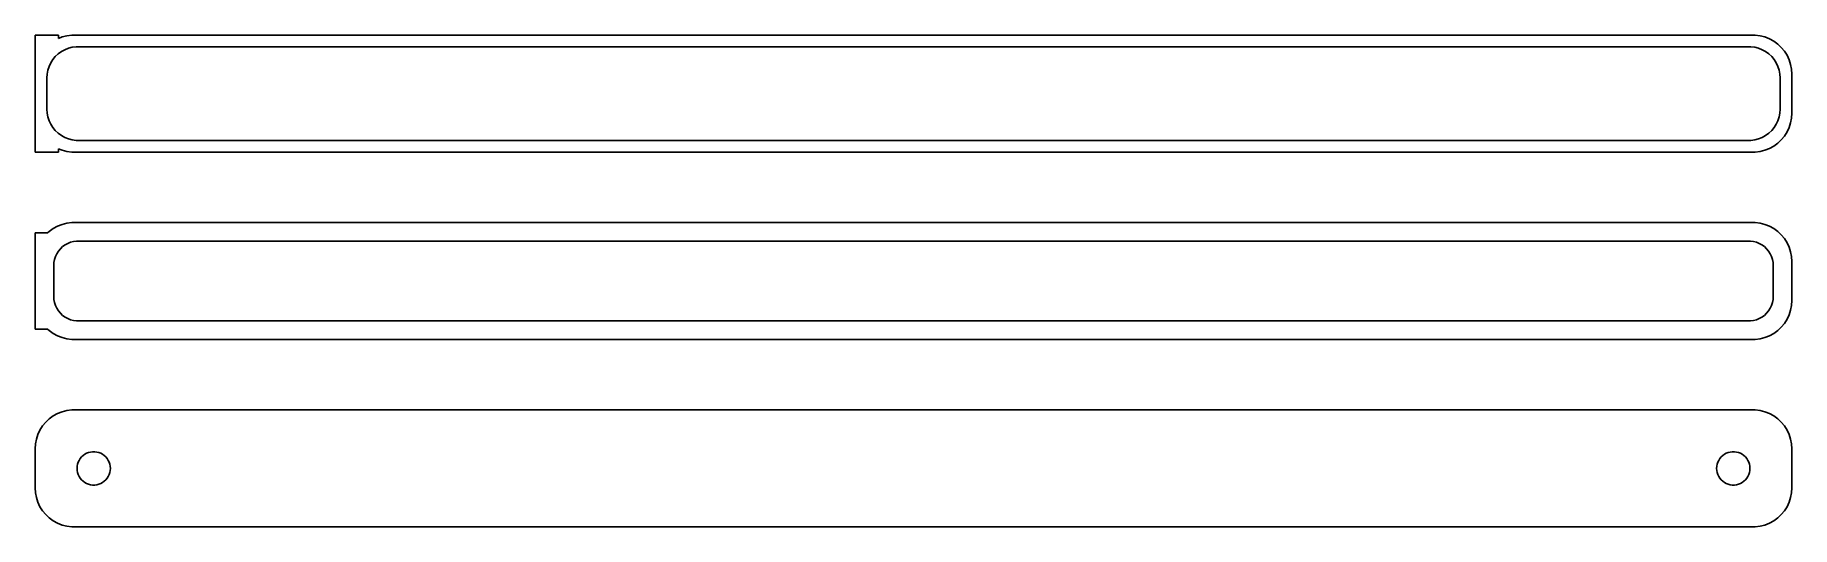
# Model space of a CAD drawing. Header units: metres. Extents: x -112 to 112, y 65 to 127.
import ezdxf

# ---------------------------------------------------------------- set-up
doc = ezdxf.new("R2010")
doc.units = ezdxf.units.M

msp = doc.modelspace()

# ---------------------------------------------------------------- linework, layer by layer
for p, q in [((-109.5, 127.479), (-112.5, 127.479)), ((-112.5, 127.479), (-112.5, 112.521)), ((-109.5, 127.075), (-109.5, 127.479)), ((-109.045, 127.255), (-109.5, 127.075)), ((-108.437, 127.411), (-109.045, 127.255)), ((-107.814, 127.49), (-108.437, 127.411)), ((107.814, 127.49), (-107.814, 127.49)), ((108.437, 127.411), (107.814, 127.49)), ((109.045, 127.255), (108.437, 127.411)), ((109.629, 127.024), (109.045, 127.255)), ((110.179, 126.722), (109.629, 127.024)), ((110.687, 126.353), (110.179, 126.722)), ((111.145, 125.923), (110.687, 126.353)), ((-110.719, 123.472), (-110.505, 123.927)), ((-110.505, 123.927), (-110.236, 124.351)), ((-110.236, 124.351), (-109.916, 124.738)), ((-109.916, 124.738), (-109.55, 125.082)), ((-109.55, 125.082), (-109.143, 125.377)), ((-109.143, 125.377), (-108.703, 125.619)), ((-108.703, 125.619), (-108.236, 125.804)), ((-108.236, 125.804), (-107.75, 125.929)), ((-107.75, 125.929), (-107.251, 125.992)), ((-107.251, 125.992), (107.251, 125.992)), ((107.251, 125.992), (107.75, 125.929)), ((107.75, 125.929), (108.236, 125.804)), ((108.236, 125.804), (108.703, 125.619)), ((108.703, 125.619), (109.143, 125.377)), ((109.143, 125.377), (109.55, 125.082)), ((109.55, 125.082), (109.916, 124.738)), ((109.916, 124.738), (110.236, 124.351)), ((110.236, 124.351), (110.505, 123.927)), ((110.505, 123.927), (110.719, 123.472)), ((111.545, 125.439), (111.145, 125.923)), ((111.882, 124.909), (111.545, 125.439)), ((112.149, 124.341), (111.882, 124.909)), ((112.343, 123.743), (112.149, 124.341)), ((-111, 122), (-110.968, 122.501)), ((-111, 118), (-111, 122)), ((-110.968, 122.501), (-110.874, 122.995)), ((-110.874, 122.995), (-110.719, 123.472)), ((110.719, 123.472), (110.874, 122.995)), ((110.874, 122.995), (110.968, 122.501)), ((110.968, 122.501), (111, 122)), ((111, 122), (111, 118)), ((112.461, 123.127), (112.343, 123.743)), ((112.5, 122.5), (112.461, 123.127)), ((112.5, 117.5), (112.5, 122.5)), ((-110.968, 117.499), (-111, 118)), ((-110.874, 117.005), (-110.968, 117.499)), ((-110.719, 116.528), (-110.874, 117.005)), ((110.874, 117.005), (110.719, 116.528)), ((110.968, 117.499), (110.874, 117.005)), ((111, 118), (110.968, 117.499)), ((112.461, 116.873), (112.5, 117.5)), ((-110.505, 116.073), (-110.719, 116.528)), ((-110.236, 115.649), (-110.505, 116.073)), ((-109.916, 115.262), (-110.236, 115.649)), ((-109.55, 114.918), (-109.916, 115.262)), ((-109.143, 114.623), (-109.55, 114.918)), ((109.55, 114.918), (109.143, 114.623)), ((109.916, 115.262), (109.55, 114.918)), ((110.236, 115.649), (109.916, 115.262)), ((110.505, 116.073), (110.236, 115.649)), ((110.719, 116.528), (110.505, 116.073)), ((111.545, 114.561), (111.882, 115.091)), ((111.882, 115.091), (112.149, 115.659)), ((112.149, 115.659), (112.343, 116.257)), ((112.343, 116.257), (112.461, 116.873)), ((-112.5, 112.521), (-109.5, 112.521)), ((-109.5, 112.521), (-109.5, 112.925)), ((-109.5, 112.925), (-109.045, 112.745)), ((-108.703, 114.381), (-109.143, 114.623)), ((-109.045, 112.745), (-108.437, 112.589)), ((-108.236, 114.196), (-108.703, 114.381)), ((-108.437, 112.589), (-107.814, 112.51)), ((-107.75, 114.071), (-108.236, 114.196)), ((-107.814, 112.51), (107.814, 112.51)), ((-107.251, 114.008), (-107.75, 114.071)), ((107.251, 114.008), (-107.251, 114.008)), ((107.75, 114.071), (107.251, 114.008)), ((108.236, 114.196), (107.75, 114.071)), ((107.814, 112.51), (108.437, 112.589)), ((108.703, 114.381), (108.236, 114.196)), ((108.437, 112.589), (109.045, 112.745)), ((109.143, 114.623), (108.703, 114.381)), ((109.045, 112.745), (109.629, 112.976)), ((109.629, 112.976), (110.179, 113.278)), ((110.179, 113.278), (110.687, 113.647)), ((110.687, 113.647), (111.145, 114.077)), ((111.145, 114.077), (111.545, 114.561)), ((-110.9, 102.153), (-112.5, 102.153)), ((-112.5, 102.153), (-112.5, 89.8474)), ((-110.687, 102.353), (-110.9, 102.153)), ((-110.179, 102.722), (-110.687, 102.353)), ((-109.629, 103.024), (-110.179, 102.722)), ((-109.045, 103.255), (-109.629, 103.024)), ((-108.437, 103.411), (-109.045, 103.255)), ((-107.814, 103.49), (-108.437, 103.411)), ((107.814, 103.49), (-107.814, 103.49)), ((108.437, 103.411), (107.814, 103.49)), ((109.045, 103.255), (108.437, 103.411)), ((109.629, 103.024), (109.045, 103.255)), ((110.179, 102.722), (109.629, 103.024)), ((110.687, 102.353), (110.179, 102.722)), ((111.145, 101.923), (110.687, 102.353)), ((111.545, 101.439), (111.145, 101.923)), ((111.882, 100.909), (111.545, 101.439)), ((-110.015, 98.7741), (-109.894, 99.1459)), ((-109.894, 99.1459), (-109.728, 99.4996)), ((-109.728, 99.4996), (-109.518, 99.8297)), ((-109.518, 99.8297), (-109.269, 100.131)), ((-109.269, 100.131), (-108.984, 100.399)), ((-108.984, 100.399), (-108.668, 100.628)), ((-108.668, 100.628), (-108.325, 100.817)), ((-108.325, 100.817), (-107.962, 100.961)), ((-107.962, 100.961), (-107.583, 101.058)), ((-107.583, 101.058), (-107.195, 101.107)), ((-107.195, 101.107), (107.195, 101.107)), ((107.195, 101.107), (107.583, 101.058)), ((107.583, 101.058), (107.962, 100.961)), ((107.962, 100.961), (108.325, 100.817)), ((108.325, 100.817), (108.668, 100.628)), ((108.668, 100.628), (108.984, 100.399)), ((108.984, 100.399), (109.269, 100.131)), ((109.269, 100.131), (109.518, 99.8297)), ((109.518, 99.8297), (109.728, 99.4996)), ((109.728, 99.4996), (109.894, 99.1459)), ((109.894, 99.1459), (110.015, 98.7741)), ((112.149, 100.341), (111.882, 100.909)), ((112.343, 99.7434), (112.149, 100.341)), ((112.461, 99.1267), (112.343, 99.7434)), ((112.5, 98.5), (112.461, 99.1267)), ((-110.113, 98), (-110.088, 98.3902)), ((-110.113, 94), (-110.113, 98)), ((-110.088, 98.3902), (-110.015, 98.7741)), ((110.015, 98.7741), (110.088, 98.3902)), ((110.088, 98.3902), (110.113, 98)), ((110.113, 98), (110.113, 94)), ((112.5, 93.5), (112.5, 98.5)), ((-110.088, 93.6098), (-110.113, 94)), ((-110.015, 93.2259), (-110.088, 93.6098)), ((-109.894, 92.8541), (-110.015, 93.2259)), ((-109.728, 92.5004), (-109.894, 92.8541)), ((-109.518, 92.1703), (-109.728, 92.5004)), ((109.728, 92.5004), (109.518, 92.1703)), ((109.894, 92.8541), (109.728, 92.5004)), ((110.015, 93.2259), (109.894, 92.8541)), ((110.088, 93.6098), (110.015, 93.2259)), ((110.113, 94), (110.088, 93.6098)), ((112.149, 91.6594), (112.343, 92.2566)), ((112.343, 92.2566), (112.461, 92.8733)), ((112.461, 92.8733), (112.5, 93.5)), ((-109.269, 91.8691), (-109.518, 92.1703)), ((-108.984, 91.6015), (-109.269, 91.8691)), ((-108.668, 91.3717), (-108.984, 91.6015)), ((-108.325, 91.1833), (-108.668, 91.3717)), ((-107.962, 91.0394), (-108.325, 91.1833)), ((-107.583, 90.9422), (-107.962, 91.0394)), ((-107.195, 90.8932), (-107.583, 90.9422)), ((107.195, 90.8932), (-107.195, 90.8932)), ((107.583, 90.9422), (107.195, 90.8932)), ((107.962, 91.0394), (107.583, 90.9422)), ((108.325, 91.1833), (107.962, 91.0394)), ((108.668, 91.3717), (108.325, 91.1833)), ((108.984, 91.6015), (108.668, 91.3717)), ((109.269, 91.8691), (108.984, 91.6015)), ((109.518, 92.1703), (109.269, 91.8691)), ((110.687, 89.6474), (111.145, 90.0773)), ((111.145, 90.0773), (111.545, 90.5611)), ((111.545, 90.5611), (111.882, 91.0912)), ((111.882, 91.0912), (112.149, 91.6594)), ((-112.5, 89.8474), (-110.9, 89.8474)), ((-110.9, 89.8474), (-110.687, 89.6474)), ((-110.687, 89.6474), (-110.179, 89.2784)), ((-110.179, 89.2784), (-109.629, 88.9759)), ((-109.629, 88.9759), (-109.045, 88.7447)), ((-109.045, 88.7447), (-108.437, 88.5886)), ((-108.437, 88.5886), (-107.814, 88.5099)), ((-107.814, 88.5099), (107.814, 88.5099)), ((107.814, 88.5099), (108.437, 88.5886)), ((108.437, 88.5886), (109.045, 88.7447)), ((109.045, 88.7447), (109.629, 88.9759)), ((109.629, 88.9759), (110.179, 89.2784)), ((110.179, 89.2784), (110.687, 89.6474)), ((-109.629, 79.0241), (-110.179, 78.7216)), ((-109.045, 79.2553), (-109.629, 79.0241)), ((-108.437, 79.4114), (-109.045, 79.2553)), ((-107.814, 79.4901), (-108.437, 79.4114)), ((107.814, 79.4901), (-107.814, 79.4901)), ((108.437, 79.4114), (107.814, 79.4901)), ((109.045, 79.2553), (108.437, 79.4114)), ((109.629, 79.0241), (109.045, 79.2553)), ((110.179, 78.7216), (109.629, 79.0241)), ((-111.882, 76.9088), (-112.149, 76.3406)), ((-111.545, 77.4389), (-111.882, 76.9088)), ((-111.145, 77.9227), (-111.545, 77.4389)), ((-110.687, 78.3526), (-111.145, 77.9227)), ((-110.179, 78.7216), (-110.687, 78.3526)), ((110.687, 78.3526), (110.179, 78.7216)), ((111.145, 77.9227), (110.687, 78.3526)), ((111.545, 77.4389), (111.145, 77.9227)), ((111.882, 76.9088), (111.545, 77.4389)), ((112.149, 76.3406), (111.882, 76.9088)), ((-112.461, 75.1267), (-112.5, 74.5)), ((-112.5, 74.5), (-112.5, 69.5)), ((-112.343, 75.7434), (-112.461, 75.1267)), ((-112.149, 76.3406), (-112.343, 75.7434)), ((112.343, 75.7434), (112.149, 76.3406)), ((112.461, 75.1267), (112.343, 75.7434)), ((112.5, 74.5), (112.461, 75.1267)), ((112.5, 69.5), (112.5, 74.5)), ((-107.135, 72), (-107.118, 72.2676)), ((-107.118, 71.7324), (-107.135, 72)), ((-107.118, 72.2676), (-107.068, 72.531)), ((-107.068, 72.531), (-106.985, 72.786)), ((-106.985, 72.786), (-106.871, 73.0287)), ((-106.871, 73.0287), (-106.727, 73.2551)), ((-106.727, 73.2551), (-106.557, 73.4617)), ((-106.557, 73.4617), (-106.361, 73.6453)), ((-106.361, 73.6453), (-106.144, 73.8029)), ((-106.144, 73.8029), (-105.909, 73.9321)), ((-105.909, 73.9321), (-105.66, 74.0308)), ((-105.66, 74.0308), (-105.4, 74.0975)), ((-105.4, 74.0975), (-105.134, 74.1311)), ((-105.134, 74.1311), (-104.866, 74.1311)), ((-104.866, 74.1311), (-104.6, 74.0975)), ((-104.6, 74.0975), (-104.34, 74.0308)), ((-104.34, 74.0308), (-104.091, 73.9321)), ((-104.091, 73.9321), (-103.856, 73.8029)), ((-103.856, 73.8029), (-103.639, 73.6453)), ((-103.639, 73.6453), (-103.443, 73.4617)), ((-103.443, 73.4617), (-103.273, 73.2551)), ((-103.273, 73.2551), (-103.129, 73.0287)), ((-103.129, 73.0287), (-103.015, 72.786)), ((-103.015, 72.786), (-102.932, 72.531)), ((-102.932, 72.531), (-102.882, 72.2676)), ((-102.882, 72.2676), (-102.865, 72)), ((-102.865, 72), (-102.882, 71.7324)), ((102.865, 72), (102.882, 72.2676)), ((102.882, 71.7324), (102.865, 72)), ((102.882, 72.2676), (102.932, 72.531)), ((102.932, 72.531), (103.015, 72.786)), ((103.015, 72.786), (103.129, 73.0287)), ((103.129, 73.0287), (103.273, 73.2551)), ((103.273, 73.2551), (103.443, 73.4617)), ((103.443, 73.4617), (103.639, 73.6453)), ((103.639, 73.6453), (103.856, 73.8029)), ((103.856, 73.8029), (104.091, 73.9321)), ((104.091, 73.9321), (104.34, 74.0308)), ((104.34, 74.0308), (104.6, 74.0975)), ((104.6, 74.0975), (104.866, 74.1311)), ((104.866, 74.1311), (105.134, 74.1311)), ((105.134, 74.1311), (105.4, 74.0975)), ((105.4, 74.0975), (105.66, 74.0308)), ((105.66, 74.0308), (105.909, 73.9321)), ((105.909, 73.9321), (106.144, 73.8029)), ((106.144, 73.8029), (106.361, 73.6453)), ((106.361, 73.6453), (106.557, 73.4617)), ((106.557, 73.4617), (106.727, 73.2551)), ((106.727, 73.2551), (106.871, 73.0287)), ((106.871, 73.0287), (106.985, 72.786)), ((106.985, 72.786), (107.068, 72.531)), ((107.068, 72.531), (107.118, 72.2676)), ((107.118, 72.2676), (107.135, 72)), ((107.135, 72), (107.118, 71.7324)), ((-107.068, 71.469), (-107.118, 71.7324)), ((-106.985, 71.214), (-107.068, 71.469)), ((-106.871, 70.9713), (-106.985, 71.214)), ((-106.727, 70.7449), (-106.871, 70.9713)), ((-106.557, 70.5383), (-106.727, 70.7449)), ((-106.361, 70.3547), (-106.557, 70.5383)), ((-106.144, 70.1971), (-106.361, 70.3547)), ((-105.909, 70.0679), (-106.144, 70.1971)), ((-105.66, 69.9692), (-105.909, 70.0679)), ((-105.4, 69.9025), (-105.66, 69.9692)), ((-105.134, 69.8689), (-105.4, 69.9025)), ((-104.866, 69.8689), (-105.134, 69.8689)), ((-104.6, 69.9025), (-104.866, 69.8689)), ((-104.34, 69.9692), (-104.6, 69.9025)), ((-104.091, 70.0679), (-104.34, 69.9692)), ((-103.856, 70.1971), (-104.091, 70.0679)), ((-103.639, 70.3547), (-103.856, 70.1971)), ((-103.443, 70.5383), (-103.639, 70.3547)), ((-103.273, 70.7449), (-103.443, 70.5383)), ((-103.129, 70.9713), (-103.273, 70.7449)), ((-103.015, 71.214), (-103.129, 70.9713)), ((-102.932, 71.469), (-103.015, 71.214)), ((-102.882, 71.7324), (-102.932, 71.469)), ((102.932, 71.469), (102.882, 71.7324)), ((103.015, 71.214), (102.932, 71.469)), ((103.129, 70.9713), (103.015, 71.214)), ((103.273, 70.7449), (103.129, 70.9713)), ((103.443, 70.5383), (103.273, 70.7449)), ((103.639, 70.3547), (103.443, 70.5383)), ((103.856, 70.1971), (103.639, 70.3547)), ((104.091, 70.0679), (103.856, 70.1971)), ((104.34, 69.9692), (104.091, 70.0679)), ((104.6, 69.9025), (104.34, 69.9692)), ((104.866, 69.8689), (104.6, 69.9025)), ((105.134, 69.8689), (104.866, 69.8689)), ((105.4, 69.9025), (105.134, 69.8689)), ((105.66, 69.9692), (105.4, 69.9025)), ((105.909, 70.0679), (105.66, 69.9692)), ((106.144, 70.1971), (105.909, 70.0679)), ((106.361, 70.3547), (106.144, 70.1971)), ((106.557, 70.5383), (106.361, 70.3547)), ((106.727, 70.7449), (106.557, 70.5383)), ((106.871, 70.9713), (106.727, 70.7449)), ((106.985, 71.214), (106.871, 70.9713)), ((107.068, 71.469), (106.985, 71.214)), ((107.118, 71.7324), (107.068, 71.469)), ((-112.5, 69.5), (-112.461, 68.8733)), ((-112.461, 68.8733), (-112.343, 68.2566)), ((-112.343, 68.2566), (-112.149, 67.6594)), ((-112.149, 67.6594), (-111.882, 67.0912)), ((111.882, 67.0912), (112.149, 67.6594)), ((112.149, 67.6594), (112.343, 68.2566)), ((112.343, 68.2566), (112.461, 68.8733)), ((112.461, 68.8733), (112.5, 69.5)), ((-111.882, 67.0912), (-111.545, 66.5611)), ((-111.545, 66.5611), (-111.145, 66.0773)), ((-111.145, 66.0773), (-110.687, 65.6474)), ((-110.687, 65.6474), (-110.179, 65.2784)), ((-110.179, 65.2784), (-109.629, 64.9759)), ((109.629, 64.9759), (110.179, 65.2784)), ((110.179, 65.2784), (110.687, 65.6474)), ((110.687, 65.6474), (111.145, 66.0773)), ((111.145, 66.0773), (111.545, 66.5611)), ((111.545, 66.5611), (111.882, 67.0912)), ((-109.629, 64.9759), (-109.045, 64.7447)), ((-109.045, 64.7447), (-108.437, 64.5886)), ((-108.437, 64.5886), (-107.814, 64.5099)), ((-107.814, 64.5099), (107.814, 64.5099)), ((107.814, 64.5099), (108.437, 64.5886)), ((108.437, 64.5886), (109.045, 64.7447)), ((109.045, 64.7447), (109.629, 64.9759))]:
    msp.add_line(p, q)

doc.saveas('drawing.dxf')
